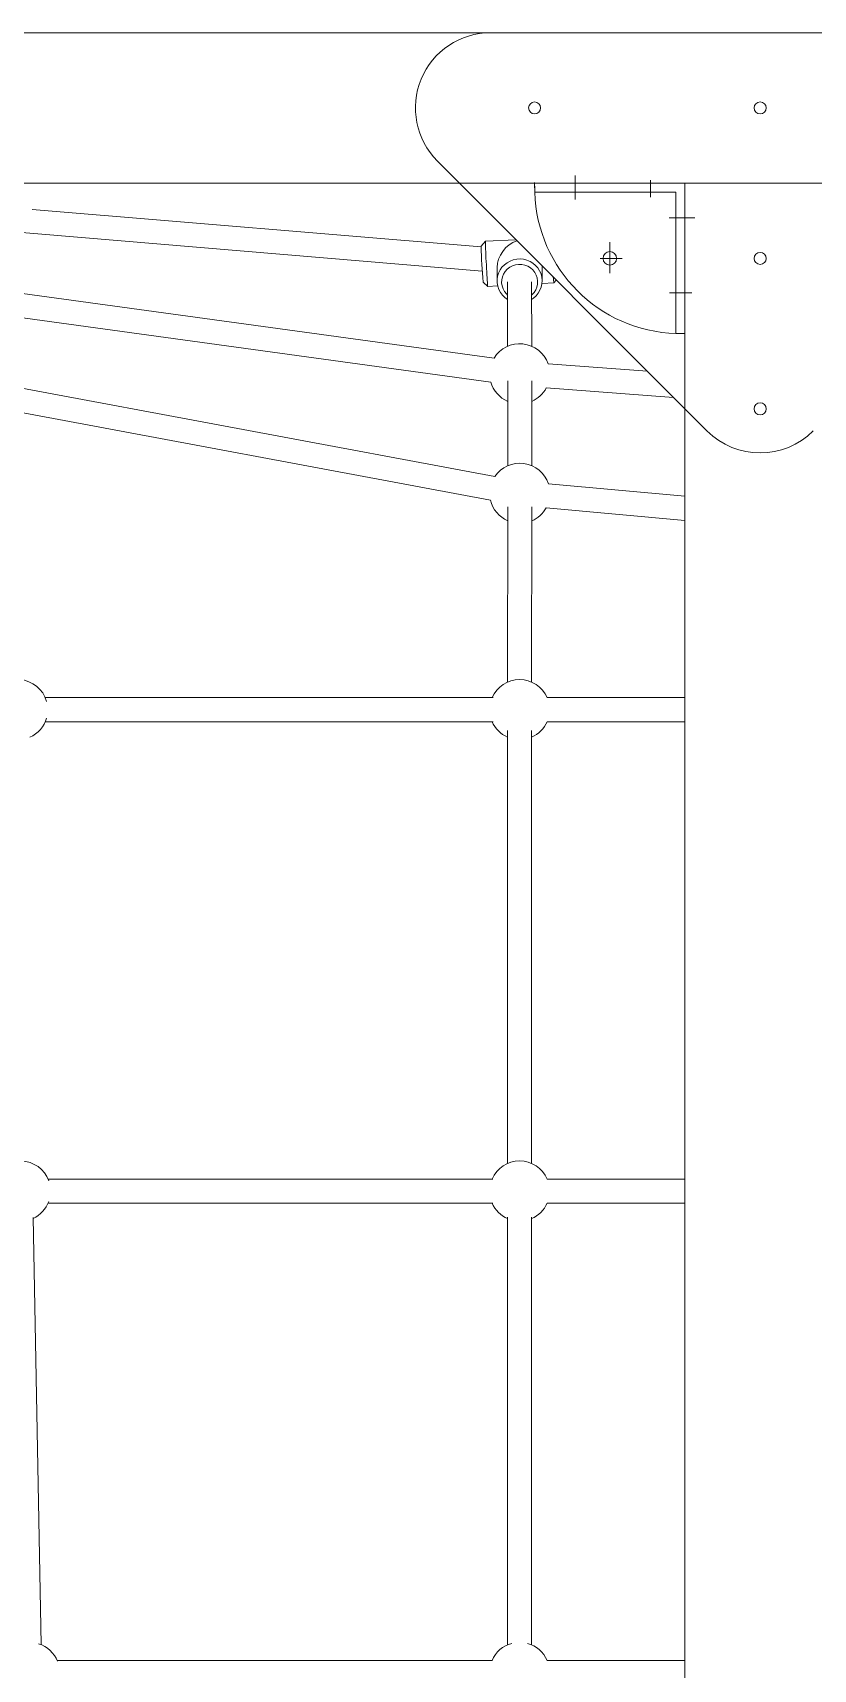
# Model space of a CAD drawing. Header units: millimetres. Extents: x -6304 to 6571, y -6082 to 4447.
# Drawn here: x 2149 to 2669, y 657 to 1745 of the extents above; entities that cross this region are included whole.
import ezdxf

# ---------------------------------------------------------------- set-up
doc = ezdxf.new("R2010")
doc.units = ezdxf.units.MM
doc.layers.add('DIKOM_ОБЪЕКТ', color=7, linetype='Continuous')

msp = doc.modelspace()

# ---------------------------------------------------------------- linework, layer by layer
at = {"layer": 'DIKOM_ОБЪЕКТ', "color": 7, "linetype": 'Continuous', "lineweight": 15}
for p, q in [((2135.62, 1745.038), (2453.917, 1745.038)), ((2453.917, 1745.038), (2812.496, 1745.038)), ((2597.851, 1480.394), (2418.562, 1659.683)), ((1533.207, 1645.038), (2433.207, 1645.038)), ((2433.207, 1645.038), (2833.207, 1645.038)), ((2483.207, 1645.038), (2583.207, 1645.038)), ((2483.207, 1645.038), (2483.207, 1642.038)), ((2510.207, 1650.11), (2510.207, 1634.117)), ((2560.207, 1647.133), (2560.207, 1635.788)), ((2583.207, 1495.038), (2583.207, 1645.038)), ((2583.207, 1645.038), (2583.207, 1545.038)), ((2577.207, 1639.038), (2483.253, 1639.038)), ((2577.207, 1545.085), (2577.207, 1639.038)), ((2447.591, 1602.751), (2149.017, 1627.639)), ((2589.749, 1622.038), (2572.716, 1622.038)), ((2090.124, 1616.493), (2448.346, 1586.633)), ((2450.443, 1606.398), (2447.607, 1603.243)), ((2470.769, 1607.476), (2450.445, 1606.399)), ((2533.207, 1585.205), (2533.207, 1605.865)), ((2458.21, 1588.968), (2458.219, 1580.068)), ((2488.219, 1580.098), (2488.21, 1588.998)), ((2526.841, 1595.038), (2541.495, 1595.038)), ((2448.877, 1579.279), (2452.031, 1576.442)), ((2465.22, 1579.354), (2465.262, 1536.609)), ((2481.262, 1536.625), (2481.22, 1579.37)), ((2488.113, 1578.353), (2495.968, 1578.77)), ((2495.97, 1578.771), (2497.629, 1580.616)), ((2456.207, 1528.703), (2106.146, 1576.725)), ((2452.033, 1576.441), (2458.608, 1576.789)), ((2587.663, 1572.038), (2572.97, 1572.038)), ((2103.972, 1560.873), (2454.032, 1512.852)), ((2583.207, 1545.038), (2580.207, 1545.038)), ((2558.262, 1519.982), (2492.154, 1524.904)), ((2465.285, 1513.587), (2465.352, 1457.208)), ((2481.351, 1457.227), (2481.286, 1513.606)), ((2456.82, 1450.111), (2129.127, 1511.207)), ((2490.966, 1508.948), (2575.597, 1502.648)), ((2126.194, 1495.478), (2453.887, 1434.382)), ((2583.207, -504.962), (2583.207, 1495.038)), ((2583.207, 1436.862), (2492.356, 1445.182)), ((2465.363, 1429.931), (2465.228, 1313.378)), ((2481.228, 1313.359), (2481.362, 1429.912)), ((2490.897, 1429.249), (2583.207, 1420.795)), ((2455.723, 1303.038), (2157.715, 1303.038)), ((2583.207, 1303.038), (2491.537, 1303.038)), ((2157.715, 1287.038), (2455.723, 1287.038)), ((2491.537, 1287.038), (2583.207, 1287.038)), ((2465.207, 1281.263), (2465.207, 993.369)), ((2481.206, 993.369), (2481.206, 1281.263)), ((2455.309, 983.038), (2159.562, 983.038)), ((2583.207, 983.038), (2491.537, 983.038)), ((2154.931, 673.517), (2149.565, 957.467)), ((2159.562, 967.038), (2455.309, 967.038)), ((2465.207, 957.639), (2465.207, 673.369)), ((2481.206, 673.369), (2481.206, 957.639)), ((2491.537, 967.038), (2583.207, 967.038)), ((2455.103, 663.038), (2165.609, 663.038)), ((2583.207, 663.038), (2491.537, 663.038))]:
    msp.add_line(p, q, dxfattribs=at)
at = {"layer": 'DIKOM_ОБЪЕКТ', "color": 7, "linetype": 'Continuous', "lineweight": 15, "flags": 128}
for points in [[(2447.59, 1602.892), (2447.599, 1603.216), (2447.607, 1603.243)], [(2450.445, 1606.399), (2450.431, 1606.339), (2450.422, 1605.958)], [(2450.422, 1605.958), (2450.432, 1605.238), (2450.461, 1604.193), (2450.509, 1602.849), (2450.573, 1601.237), (2450.653, 1599.395), (2450.747, 1597.366), (2450.852, 1595.197), (2450.966, 1592.94), (2451.087, 1590.648), (2451.212, 1588.373), (2451.336, 1586.17), (2451.459, 1584.09), (2451.577, 1582.182), (2451.686, 1580.49), (2451.785, 1579.055), (2451.872, 1577.909), (2451.943, 1577.08), (2451.998, 1576.587), (2452.033, 1576.441)], [(2465.231, 1567.759), (2463.421, 1569.057), (2461.803, 1570.638), (2460.451, 1572.44), (2459.399, 1574.422), (2458.671, 1576.536), (2458.283, 1578.733), (2458.246, 1580.962), (2458.56, 1583.17), (2459.218, 1585.306), (2460.203, 1587.319), (2461.494, 1589.163), (2463.059, 1590.794), (2464.863, 1592.174), (2466.862, 1593.271), (2469.011, 1594.058), (2471.258, 1594.518), (2473.551, 1594.639), (2475.836, 1594.42), (2478.06, 1593.864), (2480.171, 1592.985), (2482.118, 1591.804), (2483.857, 1590.348), (2485.347, 1588.652), (2486.552, 1586.755), (2487.445, 1584.701), (2488.004, 1582.539), (2488.217, 1580.319), (2488.078, 1578.094), (2487.591, 1575.916), (2486.767, 1573.835), (2485.626, 1571.901), (2484.193, 1570.158), (2482.504, 1568.648), (2481.231, 1567.774)], [(2481.228, 1570.688), (2481.422, 1570.86), (2482.819, 1572.372), (2483.924, 1574.096), (2484.703, 1575.981), (2485.133, 1577.968), (2485.202, 1579.997), (2484.906, 1582.007), (2484.256, 1583.936), (2483.27, 1585.727), (2481.978, 1587.324), (2480.421, 1588.68), (2478.645, 1589.752), (2476.704, 1590.508), (2474.657, 1590.926), (2472.566, 1590.992), (2470.495, 1590.706), (2468.507, 1590.074), (2466.662, 1589.117), (2465.017, 1587.863), (2463.621, 1586.351), (2462.516, 1584.627), (2461.737, 1582.743), (2461.306, 1580.756), (2461.237, 1578.727), (2461.533, 1576.717), (2462.184, 1574.787), (2463.17, 1572.996), (2464.461, 1571.399), (2465.228, 1570.672)], [(2495.97, 1578.771), (2495.97, 1578.771), (2495.933, 1578.916), (2495.878, 1579.409), (2495.806, 1580.238), (2495.72, 1581.384), (2495.635, 1582.61)]]:
    msp.add_lwpolyline(points, dxfattribs=at)
at = {"layer": 'DIKOM_ОБЪЕКТ', "color": 7, "linetype": 'Continuous', "lineweight": 15}
for centre, radius in [((2483.207, 1695.038), 4), ((2633.207, 1695.038), 4), ((2533.207, 1595.038), 4.5), ((2633.207, 1595.038), 4), ((2633.207, 1495.038), 4)]:
    msp.add_circle(centre, radius, dxfattribs=at)
for centre, radius, start, end in [((2453.917, 1695.038), 50, 89.999999, 225.000001), ((2000.924, 1638.863), 482.329, 0.020842, 0.795044), ((2580.207, 1642.038), 97, 181.772317, 268.227683), ((2868.886, 1614.012), 421.443, 181.512016, 184.727421), ((2577.031, 1062.756), 482.329, 89.266399, 89.979158), ((2473.28, 1518.286), 20, 19.320755, 148.610776), ((2473.28, 1518.286), 20, 195.767133, 246.488846), ((2473.28, 1518.286), 20, 293.645203, 332.164398), ((2633.207, 1515.749), 50, 225, 315), ((2473.373, 1438.887), 20, 18.345823, 145.860708), ((2473.373, 1438.887), 20, 193.017065, 246.355529), ((2473.373, 1438.887), 20, 293.511886, 331.189466), ((2139.385, 1295.038), 20, 16.068093, 156.421822), ((2473.207, 1295.038), 20, 23.578178, 156.421822), ((2139.385, 1295.038), 20, 293.90878, 343.931907), ((2473.207, 1295.038), 20, 203.578178, 246.421822), ((2473.207, 1295.038), 20, 293.578178, 336.421822), ((2141.231, 975.038), 20, 20.170578, 156.421822), ((2473.207, 975.038), 20, 23.578178, 156.421822), ((2141.231, 975.038), 20, 294.660876, 339.829422), ((2473.207, 975.038), 20, 203.578178, 246.421822), ((2473.207, 975.038), 20, 293.578178, 336.421822), ((2147.279, 655.038), 20, 21.879877, 72.48336), ((2473.207, 655.038), 20, 105.086855, 156.421822), ((2473.207, 655.038), 20, 23.578178, 74.913145)]:
    msp.add_arc(centre, radius, start, end, dxfattribs=at)
for major_axis, ratio, start_param, end_param in [((11.548, 12.188), 0.78502187, 0.99740058, 2.45065723), ((12.066, -11.432), 0.78003568, 0.63740759, 0.71190737)]:
    msp.add_ellipse((2473.207, 1592.584), major_axis=major_axis, ratio=ratio, start_param=start_param, end_param=end_param, dxfattribs=at)

doc.saveas('drawing.dxf')
